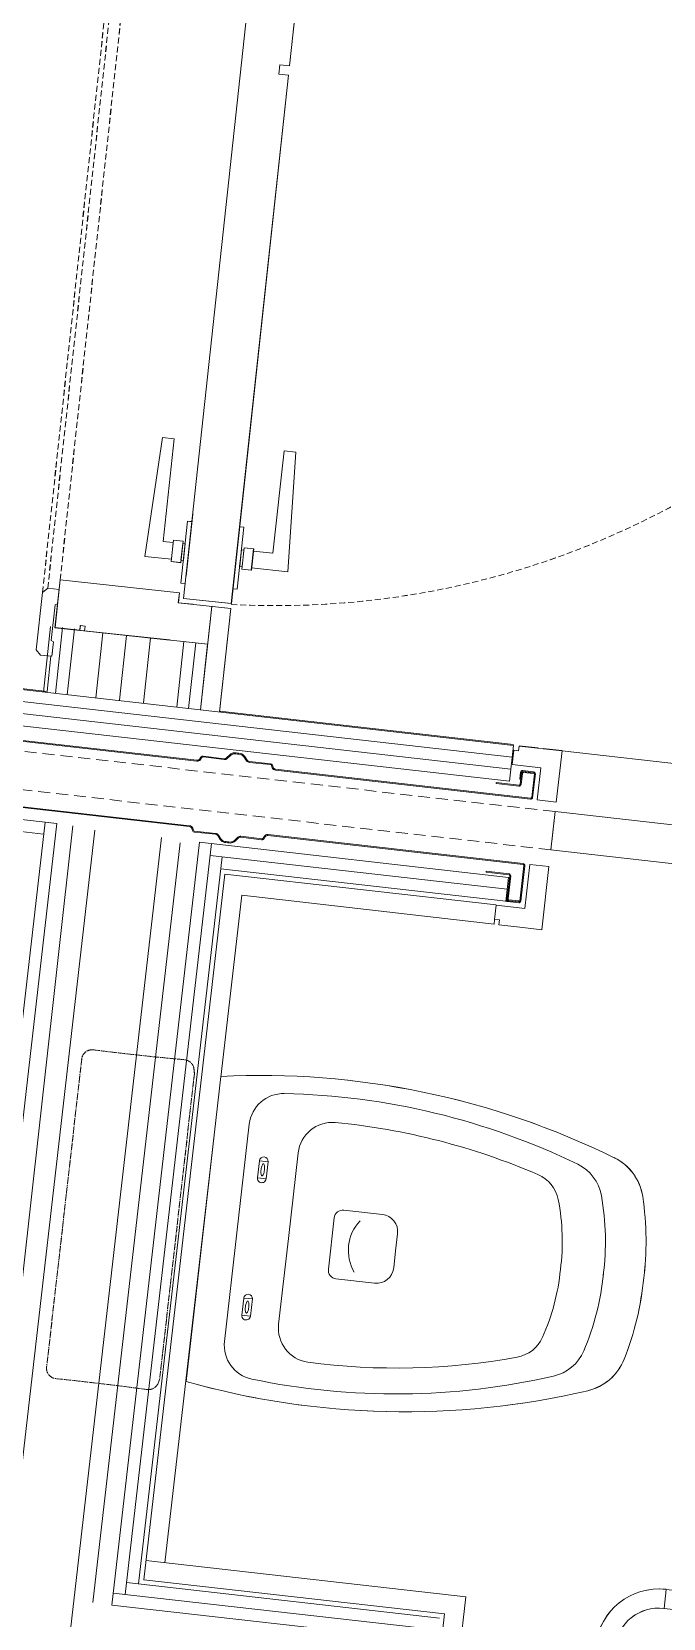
# Model space of a CAD drawing. Header units: millimetres. Extents: x 26282 to 30760, y 1404 to 4574.
# Drawn here: x 29844.5 to 29910.3, y 3855.5 to 4020.9 of the extents above; entities that cross this region are included whole.
import ezdxf

# ---------------------------------------------------------------- set-up
doc = ezdxf.new("R2010")
doc.units = ezdxf.units.MM
doc.header["$LTSCALE"] = 0.25
doc.set_wipeout_variables(frame=1)
doc.linetypes.add('HIDDEN', pattern=[0.375, 0.25, -0.125])
doc.linetypes.add('HIDDEN2', pattern=[4.7625, 3.175, -1.5875])
for name, color, linetype, lineweight in [('(YP-ZC) A-L-HIDDEN', 145, 'HIDDEN', 13), ('(YP-ZC) A-LW13', 148, 'Continuous', 13), ('AB-DUV', 4, 'Continuous', 50), ('DOOR HANDLE (3RDF)', 17, 'Continuous', 15), ('DOOR-INT (3RDF)', 157, 'Continuous', 15), ('FURNITURE (3RDF)', 43, 'Continuous', 20), ('GYPSIUM BOARD (3RDF)', 97, 'Continuous', 20), ('HIDDEN (3RDF)', 145, 'HIDDEN', 13), ('ID-ALCIPAN', 124, 'Continuous', 20), ('ID-HATCH', 252, 'Continuous', 18), ('METAL (3RDF)', 171, 'Continuous', 15), ('SANITARY (3RDF)', 153, 'Continuous', 20), ('SANITARY-ACCESSORIES(3RDF)', 2, 'Continuous', 9), ('WALLPAPER (3RDF)', 63, 'Continuous', 13), ('WOOD (3RDF)', 45, 'Continuous', 15)]:
    doc.layers.add(name, color=color, linetype=linetype, lineweight=lineweight)
doc.layers.add('WALL COVERING_MARBLE (3RDF)', color=246, linetype='Continuous')
doc.linetypes.add('BATTING', pattern='A,0.0001,-0.1,[134,ltypeshp.shx,S=0.1,R=0,X=-0.1,Y=0],-0.2,[134,ltypeshp.shx,S=0.1,R=180,X=0.1,Y=0],-0.1', length=0.4001)

# ---------------------------------------------------------------- blocks, each defined once
blk = doc.blocks.new('ZERGTEZTY')
at = {"layer": 'SANITARY-ACCESSORIES(3RDF)'}
for p, q in [((12647.41, 1641.18), (12642.41, 1641.18)), ((12642.66, 1640.93), (12642.81, 1640.93)), ((12647.02, 1640.93), (12642.81, 1640.93)), ((12642.97, 1640.85), (12643.35, 1640.26)), ((12646.85, 1640.85), (12646.47, 1640.26)), ((12647.16, 1640.93), (12647.02, 1640.93)), ((12682.41, 1641.18), (12687.41, 1641.18)), ((12682.41, 1641.18), (12687.41, 1641.18)), ((12682.66, 1640.93), (12682.81, 1640.93)), ((12682.66, 1640.93), (12682.81, 1640.93)), ((12682.81, 1640.93), (12687.02, 1640.93)), ((12682.81, 1640.93), (12687.02, 1640.93)), ((12682.97, 1640.85), (12683.35, 1640.26)), ((12686.85, 1640.85), (12686.47, 1640.26)), ((12687.16, 1640.93), (12687.02, 1640.93)), ((12687.16, 1640.93), (12687.02, 1640.93)), ((12643.52, 1640.18), (12644.41, 1640.18)), ((12646.16, 1640.18), (12643.66, 1640.18)), ((12643.91, 1640.18), (12643.91, 1638.83)), ((12646.31, 1640.18), (12644.41, 1640.18)), ((12645.91, 1640.18), (12645.91, 1638.83)), ((12683.52, 1640.18), (12685.41, 1640.18)), ((12683.66, 1640.18), (12686.16, 1640.18)), ((12683.91, 1640.18), (12683.91, 1638.83)), ((12686.31, 1640.18), (12685.41, 1640.18)), ((12685.91, 1640.18), (12685.91, 1638.83)), ((12650.56, 1634.18), (12650.56, 1632.18)), ((12650.56, 1634.18), (12679.26, 1634.18)), ((12679.26, 1634.18), (12679.26, 1632.18)), ((12679.26, 1634.18), (12679.26, 1632.18)), ((12650.56, 1632.18), (12679.26, 1632.18))]:
    blk.add_line(p, q, dxfattribs=at)
for centre, radius, start, end in [((12642.66, 1641.18), 0.25, 179.9982, 269.9982), ((12642.81, 1640.73), 0.2, 35.5359, 89.9982), ((12647.02, 1640.73), 0.2, 89.9982, 144.4605), ((12647.16, 1641.18), 0.25, 269.9982, 359.9982), ((12682.66, 1641.18), 0.25, 179.9982, 269.9982), ((12682.66, 1641.18), 0.25, 179.9982, 269.9982), ((12682.81, 1640.73), 0.2, 35.5359, 89.9982), ((12682.81, 1640.73), 0.2, 35.5359, 89.9982), ((12687.02, 1640.73), 0.2, 89.9982, 144.4605), ((12687.02, 1640.73), 0.2, 89.9982, 144.4605), ((12687.16, 1641.18), 0.25, 269.9982, 359.9982), ((12687.16, 1641.18), 0.25, 269.9982, 359.9982), ((12643.52, 1640.38), 0.2, 215.5359, 269.9982), ((12650.56, 1638.83), 6.65, 179.9982, 269.9982), ((12650.56, 1638.83), 4.65, 179.9982, 269.9982), ((12646.31, 1640.38), 0.2, 269.9982, 324.4605), ((12679.26, 1638.83), 4.65, 269.9982, 359.9982), ((12679.26, 1638.83), 6.65, 269.9982, 359.9982), ((12683.52, 1640.38), 0.2, 215.5359, 269.9982), ((12686.31, 1640.38), 0.2, 269.9982, 324.4605)]:
    blk.add_arc(centre, radius, start, end, dxfattribs=at)
blk = doc.blocks.new('A$C3AC107B1')
at = {"layer": 'SANITARY-ACCESSORIES(3RDF)', "rotation": 270}
blk.add_blockref('ZERGTEZTY', (-1639.78, 12699.59), dxfattribs=at)
blk = doc.blocks.new('KAPI-11')
at = {"color": 252}
for p, q in [((-31.67, 2), (-38.17, 2, 0)), ((-32.47, -3), (-38.97, -3))]:
    blk.add_line(p, q, dxfattribs=at)
at = {"color": 252, "linetype": 'HIDDEN', "ltscale": 10}
blk.add_arc((46.59, 1.69, 0), 87.32, 183.0774, 263.0445, dxfattribs=at)
at = {"layer": 'DOOR HANDLE (3RDF)', "color": 252}
for p, q in [((-36.59, 6.5, 0), (-24.09, 6, 0)), ((-36.59, 3.7, 0), (-36.59, 6.5, 0)), ((-24.09, 4.75), (-24.09, 6, 0)), ((-34.59, 3.7, 0), (-36.84, 3.7, 0)), ((-34.84, 3.7, 0), (-36.59, 3.7, 0)), ((-24.09, 4.75), (-34.84, 4.75, 0)), ((-34.84, 4.75, 0), (-34.84, 3.7, 0)), ((-38.97, 2, 0), (-38.97, 2.45, 0)), ((-38.97, 2.45, 0), (-32.47, 2.45, 0)), ((-32.47, 2.45, 0), (-32.47, 2, 0)), ((-38.97, -3), (-38.97, -3.45)), ((-32.47, -3.45), (-32.47, -3)), ((-38.97, -3.45), (-32.47, -3.45)), ((-34.59, -4.7), (-36.84, -4.7)), ((-36.59, -4.7), (-36.59, -8.5)), ((-34.84, -4.7), (-36.59, -4.7)), ((-34.84, -6.75), (-34.84, -4.7)), ((-36.59, -8.5), (-24.09, -8)), ((-24.09, -6.75), (-34.84, -6.75)), ((-24.09, -8), (-24.09, -6.75))]:
    blk.add_line(p, q, dxfattribs=at)
at = {"layer": 'DOOR HANDLE (3RDF)', "color": 252, "elevation": 0}
for points in [[(-34.59, 3.7), (-34.59, 2.7), (-36.84, 2.7), (-36.84, 3.7)], [(-34.59, -4.7), (-34.59, -3.7), (-36.84, -3.7), (-36.84, -4.7)]]:
    blk.add_lwpolyline(points, dxfattribs=at)
for points in [[(-36.59, 2.45), (-36.59, 2.7), (-34.84, 2.7), (-34.84, 2.45)], [(-36.59, -3.45), (-36.59, -3.7), (-34.84, -3.7), (-34.84, -3.45)]]:
    blk.add_lwpolyline(points, close=True, dxfattribs=at)
at = {"layer": 'GYPSIUM BOARD (3RDF)', "ltscale": 0.25, "elevation": 0}
blk.add_lwpolyline([(-44.98, 3), (-44.98, 14.9)], dxfattribs=at)
at = {"layer": 'HIDDEN (3RDF)', "ltscale": 10, "elevation": 0}
for points in [[(-41.48, 16.69), (41.52, 16.69)], [(-40.98, 16.19), (41.02, 16.19)], [(-39.98, 15), (40.02, 15)]]:
    blk.add_lwpolyline(points, dxfattribs=at)
at = {"layer": 'WOOD (3RDF)', "ltscale": 0.25}
for p, q in [((-47.48, 16.69, 0), (-47.98, 16.19, 0)), ((-41.48, 16.69, 0), (-47.48, 16.69, 0)), ((-41.48, 16.69, 0), (-40.98, 16.19, 0)), ((-47.98, 16.19, 0), (-47.98, 15, 0)), ((-47.98, 15, 0), (-47.98, 15, 0)), ((-47.98, 15, 0), (-47.48, 15, 0)), ((-46.48, 15, 0), (-47.98, 15, 0)), ((-46.48, 15, 0), (-46.34, 15.25, 0)), ((-42.63, 15.25, 0), (-46.34, 15.25, 0)), ((-42.48, 15, 0), (-42.63, 15.25, 0)), ((-40.98, 15, 0), (-42.48, 15, 0)), ((-40.98, 15, 0), (-40.98, 16.19, 0))]:
    blk.add_line(p, q, dxfattribs=at)
at = {"layer": 'WOOD (3RDF)'}
for p, q in [((-39.98, 15, 0), (-44.98, 15, 0)), ((-44.98, 15, 0), (-44.98, 12.4, 0)), ((-39.98, 2.5, 0), (-39.98, 15, 0)), ((-44.98, 12.4, 0), (-44.48, 12.4, 0)), ((-44.48, 11.9, 0), (-44.98, 11.9, 0)), ((-44.98, 11.9, 0), (-44.98, -1, 0)), ((-44.48, 12.4, 0), (-44.48, 11.9, 0)), ((-41.02, 1, 0), (-41.02, 2.5, 0)), ((-41.02, 2.5, 0), (-39.98, 2.5, 0)), ((-40.52, 2, 0), (40.52, 2)), ((-40.52, -3, 0), (-40.52, 2, 0)), ((-41.02, -1, 0), (-51.87, -1, 0)), ((14.87, -3), (-40.52, -3, 0)), ((40.52, -3, 0), (15.87, -3))]:
    blk.add_line(p, q, dxfattribs=at)
at = {"layer": 'WOOD (3RDF)', "ltscale": 0.25, "elevation": 0}
for points in [[(-42.48, 15), (-40.98, 15)], [(14.87, -3), (14.87, -2), (15.87, -2), (15.87, -3)]]:
    blk.add_lwpolyline(points, dxfattribs=at)
at = {"layer": 'WOOD (3RDF)', "elevation": 0}
blk.add_lwpolyline([(-41.02, 2.5), (-41.02, -3), (-51.88, -3)], dxfattribs=at)
blk = doc.blocks.new('toilet-8')
at = {"linetype": 'HIDDEN2', "ltscale": 0.75}
for p, q in [((179.6, 146.9), (-179.6, 146.9)), ((177.8, 15.4), (-177.8, 15.3))]:
    blk.add_line(p, q, dxfattribs=at)
for centre, radius, start, end in [((-3287.8, 98.6), 3096.4, 358.6996, 0.6706), ((-179.6, 134.9), 12, 90, 180.4563), ((179.6, 134.9), 12, 359.5437, 90), ((3286.3, 98.6), 3094.9, 179.3293, 181.2997), ((-180, 28.3), 12.2, 180, 258.5511), ((180, 28.4), 12.2, 281.4485, 0)]:
    blk.add_arc(centre, radius, start, end, dxfattribs=at)
at = {"ltscale": 0.75}
for start, end in [(257.5234, 257.8437), (282.1814, 282.5025)]:
    blk.add_arc((-0.2, 839.8), 843.4, start, end, dxfattribs=at)
blk.add_wipeout([(186.2, -249.7), (189.7, -191), (189.4, -132.2), (185.4, -73.6), (177.8, -15.3), (-177.8, -15.4), (-185.4, -73.7), (-189.4, -132.3), (-189.6, -191), (-186.2, -249.7), (-179.9, -302.6), (-168.2, -365.8), (-153.8, -422.7), (-135.7, -478.6), (-119.9, -502.6), (-94.8, -516.4), (-47, -525.7), (0, -528.2), (47, -525.7), (94.8, -516.4), (119.9, -502.6), (135.8, -478.6), (153.8, -422.7), (168.2, -365.7), (179, -308)])
for p, q in [((177.8, -15.3), (-177.8, -15.4)), ((126.6, -54.3), (-126.6, -54.3)), ((-94.2, -70.8), (-94.2, -80.8)), ((-74.2, -70.8), (-94.2, -70.8)), ((-94.2, -70.8), (-94.2, -80.8)), ((-74.2, -70.8), (-74.2, -80.8)), ((-74.2, -70.8), (-74.2, -80.8)), ((85.8, -70.8), (65.8, -70.8)), ((65.8, -70.8), (65.8, -80.8)), ((85.8, -70.8), (85.8, -80.8)), ((-74.2, -80.8), (-94.2, -80.8)), ((85.8, -80.8), (65.8, -80.8)), ((-99.8, -114.3), (0, -114.3)), ((99.8, -114.3), (0, -114.3)), ((30, -164.3), (-30, -164.3)), ((30, -164.3), (-30, -164.3)), ((-40, -174.3), (-40, -219.3)), ((-40, -174.3), (-40, -219.3)), ((40, -174.3), (40, -219.3)), ((40, -174.3), (40, -219.3)), ((-20, -239.3), (0, -239.3)), ((-20, -239.3), (0, -239.3)), ((20, -239.3), (0, -239.3)), ((20, -239.3), (0, -239.3))]:
    blk.add_line(p, q)
for points in [[(-84.2, -77.8, 0.029458), (-81.3, -77.6, 0.040147), (-79.2, -77.2, 0.081563), (-77.5, -76.4, 0.246563), (-77.2, -75.8, 0.246563), (-77.5, -75.2, 0.081563), (-79.2, -74.4, 0.040147), (-81.3, -74, 0.029458), (-84.2, -73.8, 0.029458), (-87.1, -74, 0.040147), (-89.1, -74.4, 0.081563), (-90.9, -75.2, 0.246563), (-91.2, -75.8, 0.246563), (-90.9, -76.4, 0.081563), (-89.1, -77.2, 0.040147), (-87.1, -77.6, 0.029458)], [(75.8, -77.8, 0.029458), (78.7, -77.6, 0.040147), (80.8, -77.2, 0.081563), (82.5, -76.4, 0.246563), (82.8, -75.8, 0.246563), (82.5, -75.2, 0.081563), (80.8, -74.4, 0.040147), (78.7, -74, 0.029458), (75.8, -73.8, 0.029458), (72.9, -74, 0.040147), (70.9, -74.4, 0.081563), (69.1, -75.2, 0.246563), (68.8, -75.8, 0.246563), (69.1, -76.4, 0.081563), (70.9, -77.2, 0.040147), (72.9, -77.6, 0.029458)]]:
    blk.add_lwpolyline(points, format="xyb", close=True)
for centre, radius, start, end in [((740.1, -165.6), 930.1, 170.7059, 199.665), ((-740.1, -165.6), 930.1, 340.335, 9.299), ((-126.6, -94.3), 40, 90, 174.699), ((126.6, -94.3), 40, 5.301, 90), ((-94.2, -75.8), 5, 90, 270), ((-74.2, -75.8), 5, 270, 90), ((65.8, -75.8), 5, 90, 270), ((85.8, -75.8), 5, 270, 90), ((646.4, -166), 816.3, 174.699, 199.4195), ((-646.4, -166), 816.3, 340.5805, 5.301), ((-99.8, -154.3), 40, 90, 177.9801), ((99.8, -154.3), 40, 2.0199, 90), ((646.4, -166), 786.3, 179.0431, 196.7797), ((-30, -174.3), 10, 90, 180), ((-30, -174.3), 10, 90, 180), ((30, -174.3), 10, 0, 90), ((30, -174.3), 10, 0, 90), ((-646.4, -166), 786.3, 343.2203, 0.9569), ((0, -234.5), 50, 53.1301, 126.8699), ((-20, -219.3), 20, 180, 270), ((-20, -219.3), 20, 180, 270), ((20, -219.3), 20, 270, 0), ((20, -219.3), 20, 270, 0), ((-68.1, -381.5), 40, 196.7797, 252.4588), ((68.1, -381.5), 40, 287.5412, 343.2203), ((-4.2, -179.2), 252.1, 252.4588, 270.9518), ((4.2, -179.2), 252.1, 269.0482, 287.5412), ((-76.3, -420.8), 50, 199.4195, 253.3801), ((76.3, -420.8), 50, 286.6199, 340.5805), ((-4.2, -179.2), 302.1, 253.3801, 270.9518), ((4.2, -179.2), 302.1, 269.0482, 286.6199), ((-79.2, -458.4), 60, 199.665, 254.9779), ((79.3, -458.4), 60, 285.0221, 340.335), ((-4.2, -178.7), 349.6, 254.9779, 270.9518), ((4.2, -178.7), 349.6, 269.0482, 285.0221)]:
    blk.add_arc(centre, radius, start, end)
blk = doc.blocks.new('A$C187D15ED')
at = {"layer": '(YP-ZC) A-L-HIDDEN', "ltscale": 20, "elevation": 0}
blk.add_lwpolyline([(10328.63, 3734.57), (10328.18, 3730.6), (10248.69, 3739.63), (10249.14, 3743.6)], close=True, dxfattribs=at)
at = {"layer": '(YP-ZC) A-LW13', "ltscale": 0.25}
blk.add_line((10283.24, 3746.18, 0), (10283.97, 3752.94, 0), dxfattribs=at)
blk.add_line((10283.24, 3746.18, 0), (10283.97, 3752.94, 0), dxfattribs=at)
at = {"layer": 'DOOR-INT (3RDF)', "ltscale": 0.25, "elevation": 0}
blk.add_lwpolyline([(10328.64, 3734.57), (10328.19, 3730.59), (10407.68, 3721.56), (10408.13, 3725.54)], close=True, dxfattribs=at)
at = {"layer": 'FURNITURE (3RDF)'}
blk.add_line((10329.36, 3740.9, 0), (10408.85, 3731.87, 0), dxfattribs=at)
blk.add_line((10329.36, 3740.9, 0), (10408.85, 3731.87, 0), dxfattribs=at)
at = {"layer": 'ID-ALCIPAN', "ltscale": 0.25}
for p, q in [((10324.29, 3741.48, 0), (10217.49, 3753.6, 0)), ((10275.32, 3747.04, 0), (10276.06, 3753.88, 0)), ((10276.56, 3746.9, 0), (10277.3, 3753.75, 0)), ((10277.8, 3746.76, 0), (10278.54, 3753.61, 0)), ((10324.15, 3740.24, 0), (10217.35, 3752.36, 0)), ((10289.2, 3745.46, 0), (10289.94, 3752.3, 0)), ((10290.44, 3745.32, 0), (10291.18, 3752.16, 0)), ((10291.68, 3745.18, 0), (10292.42, 3752.03, 0)), ((10324.01, 3739, 0), (10217.21, 3751.12, 0)), ((10323.87, 3737.75, 0), (10217.07, 3749.88, 0)), ((10324.29, 3741.48, 0), (10323.87, 3737.75, 0)), ((10275.33, 3732.24, 0), (10215.82, 3738.93, 0)), ((10276.72, 3733.34, 0), (10215.96, 3740.17, 0)), ((10323.78, 3727.72, 0), (10291.59, 3731.38, 0)), ((10323.64, 3726.48, 0), (10292.69, 3730, 0)), ((10323.5, 3725.24, 0), (10293.79, 3728.62, 0)), ((10282.59, 3653.12, 0), (10316.42, 3649.28, 0)), ((10283.97, 3654.22, 0), (10316.57, 3650.52, 0)), ((10282.45, 3651.88, 0), (10315.04, 3648.18, 0))]:
    blk.add_line(p, q, dxfattribs=at)
at = {"layer": 'ID-ALCIPAN', "ltscale": 0.25, "elevation": 0}
for points in [[(10323.5, 3725.22), (10323.78, 3727.7)], [(10323.64, 3726.46), (10323.5, 3725.22)]]:
    blk.add_lwpolyline(points, dxfattribs=at)
at = {"layer": 'ID-HATCH', "linetype": 'BATTING', "lineweight": 0, "ltscale": 4.5}
for p, q in [((10280.76, 3746.45, 0), (10281.49, 3753.21, 0)), ((10285.73, 3745.91, 0), (10286.46, 3752.67, 0))]:
    blk.add_line(p, q, dxfattribs=at)
at = {"layer": 'METAL (3RDF)', "elevation": 0}
for points in [[(10247.3, 3744.92), (10291.31, 3739.92, 0.288272), (10291.6, 3740.06), (10291.71, 3740.25, -0.291266), (10291.97, 3740.37), (10294.14, 3740.09, 0.224595), (10294.39, 3740.17), (10294.73, 3740.51, -0.199879), (10295.24, 3740.7, -0.041799), (10295.84, 3740.63, -0.199879), (10296.29, 3740.33), (10296.55, 3739.93, 0.224595), (10296.77, 3739.8), (10298.96, 3739.57, -0.291266), (10299.17, 3739.4), (10299.25, 3739.19, 0.288272), (10299.5, 3738.99), (10326.08, 3735.97, 0.414214), (10326.19, 3736.06), (10326.47, 3738.51, 0.414214), (10326.38, 3738.63), (10325.24, 3738.76, 0.414214), (10325.13, 3738.67), (10325.05, 3737.95), (10324.95, 3737.96), (10325.03, 3738.68, -0.414214), (10325.25, 3738.85), (10326.39, 3738.72, -0.414214), (10326.57, 3738.5), (10326.29, 3736.04, -0.414214), (10326.07, 3735.87), (10299.49, 3738.89, -0.288272), (10299.15, 3739.15), (10299.08, 3739.37, 0.291266), (10298.95, 3739.47), (10296.76, 3739.7, -0.224595), (10296.47, 3739.87), (10296.21, 3740.27, 0.199879), (10295.82, 3740.53, 0.041799), (10295.23, 3740.6, 0.199879), (10294.8, 3740.43), (10294.46, 3740.1, -0.224595), (10294.13, 3740), (10291.95, 3740.27, 0.291266), (10291.8, 3740.19), (10291.68, 3740, -0.288272), (10291.3, 3739.82), (10247.29, 3744.82, 0.414214)], [(10247.3, 3744.92), (10291.31, 3739.92, 0.288272), (10291.6, 3740.06), (10291.71, 3740.25, -0.291266), (10291.97, 3740.37), (10294.14, 3740.09, 0.224595), (10294.39, 3740.17), (10294.73, 3740.51, -0.199879), (10295.24, 3740.7, -0.041799), (10295.84, 3740.63, -0.199879), (10296.29, 3740.33), (10296.55, 3739.93, 0.224595), (10296.77, 3739.8), (10298.96, 3739.57, -0.291266), (10299.17, 3739.4), (10299.25, 3739.19, 0.288272), (10299.5, 3738.99), (10326.08, 3735.97, 0.414214), (10326.19, 3736.06), (10326.47, 3738.51, 0.414214), (10326.38, 3738.63), (10325.24, 3738.76, 0.414214), (10325.13, 3738.67), (10325.05, 3737.95), (10324.95, 3737.96), (10325.03, 3738.68, -0.414214), (10325.25, 3738.85), (10326.39, 3738.72, -0.414214), (10326.57, 3738.5), (10326.29, 3736.04, -0.414214), (10326.07, 3735.87), (10299.49, 3738.89, -0.288272), (10299.15, 3739.15), (10299.08, 3739.37, 0.291266), (10298.95, 3739.47), (10296.76, 3739.7, -0.224595), (10296.47, 3739.87), (10296.21, 3740.27, 0.199879), (10295.82, 3740.53, 0.041799), (10295.23, 3740.6, 0.199879), (10294.8, 3740.43), (10294.46, 3740.1, -0.224595), (10294.13, 3740), (10291.95, 3740.27, 0.291266), (10291.8, 3740.19), (10291.68, 3740, -0.288272), (10291.3, 3739.82), (10247.29, 3744.82, 0.414214)], [(10246.52, 3738.01), (10290.52, 3733.01, -0.288272), (10290.77, 3732.81), (10290.85, 3732.6, 0.291266), (10291.06, 3732.43), (10293.25, 3732.21, -0.224595), (10293.47, 3732.07), (10293.73, 3731.67, 0.199879), (10294.18, 3731.37, 0.041799), (10294.78, 3731.3, 0.199879), (10295.29, 3731.5), (10295.63, 3731.83, -0.224595), (10295.88, 3731.91), (10298.05, 3731.64, 0.291266), (10298.31, 3731.75), (10298.43, 3731.94, -0.288272), (10298.71, 3732.08), (10325.29, 3729.06, -0.414214), (10325.38, 3728.95), (10324.96, 3725.25, -0.414214), (10324.85, 3725.16), (10323.71, 3725.29, -0.414214), (10323.62, 3725.4), (10323.7, 3726.12), (10323.6, 3726.13), (10323.52, 3725.41, 0.414214), (10323.7, 3725.19), (10324.84, 3725.06, 0.414214), (10325.06, 3725.24), (10325.48, 3728.94, 0.414214), (10325.31, 3729.16), (10298.72, 3732.18, 0.288272), (10298.34, 3732), (10298.22, 3731.81, -0.291266), (10298.07, 3731.73), (10295.89, 3732.01, 0.224595), (10295.57, 3731.9), (10295.22, 3731.57, -0.199879), (10294.79, 3731.4, -0.041799), (10294.2, 3731.47, -0.199879), (10293.81, 3731.73), (10293.55, 3732.13, 0.224595), (10293.26, 3732.31), (10291.07, 3732.53, -0.291266), (10290.94, 3732.64), (10290.87, 3732.85, 0.288272), (10290.53, 3733.11), (10246.53, 3738.11, -0.414214)]]:
    blk.add_lwpolyline(points, format="xyb", dxfattribs=at)
for points in [[(10325.08, 3737.41), (10325.22, 3738.56, -0.414214), (10325.33, 3738.64), (10326.37, 3738.53), (10326.38, 3738.63), (10325.34, 3738.74, 0.414214), (10325.12, 3738.57), (10324.99, 3737.42, -0.414214), (10324.87, 3737.33), (10322.49, 3737.6), (10322.48, 3737.5), (10324.86, 3737.23, 0.414214)], [(10325.08, 3737.41), (10325.22, 3738.56, -0.414214), (10325.33, 3738.64), (10326.37, 3738.53), (10326.38, 3738.63), (10325.34, 3738.74, 0.414214), (10325.12, 3738.57), (10324.99, 3737.42, -0.414214), (10324.87, 3737.33), (10322.49, 3737.6), (10322.48, 3737.5), (10324.86, 3737.23, 0.414214)], [(10324, 3727.88), (10323.73, 3725.49, 0.414214), (10323.82, 3725.38), (10324.86, 3725.26), (10324.85, 3725.16), (10323.81, 3725.28, -0.414214), (10323.63, 3725.5), (10323.9, 3727.89, 0.414214), (10323.81, 3728), (10321.43, 3728.27), (10321.44, 3728.37), (10323.83, 3728.1, -0.414214)]]:
    blk.add_lwpolyline(points, format="xyb", close=True, dxfattribs=at)
at = {"layer": 'WALL COVERING_MARBLE (3RDF)'}
for p, q in [((10326.87, 3741.19, 0), (10324.89, 3741.41, 0)), ((10329.36, 3740.9, 0), (10327.37, 3741.13, 0))]:
    blk.add_line(p, q, dxfattribs=at)
at = {"layer": 'WALL COVERING_MARBLE (3RDF)', "lineweight": 0}
for p, q in [((10322.5, 3724.85, 0), (10294.23, 3728.06, 0)), ((10322.27, 3722.86, 0), (10295.99, 3725.85, 0)), ((10286, 3656.51, 0), (10319.33, 3652.72, 0)), ((10285.77, 3654.52, 0), (10317.12, 3650.96, 0)), ((10319.33, 3652.72, 0), (10308.89, 3560.84, 0)), ((10317.12, 3650.96, 0), (10306.68, 3559.12, 0))]:
    blk.add_line(p, q, dxfattribs=at)
at = {"layer": 'WALL COVERING_MARBLE (3RDF)', "lineweight": 0, "elevation": 0}
blk.add_lwpolyline([(10322.33, 3723.34), (10322.27, 3722.84)], dxfattribs=at)
at = {"layer": 'WALLPAPER (3RDF)'}
for p, q in [((10275.7, 3747.1, 0), (10220.48, 3753.36, 0)), ((10275.7, 3747.1, 0), (10276.09, 3750.77, 0)), ((10324.3, 3741.58, 0), (10293.68, 3745.05, 0))]:
    blk.add_line(p, q, dxfattribs=at)
at = {"layer": 'WOOD (3RDF)'}
for p, q in [((10324.33, 3740.97, 0), (10324.83, 3740.92, 0)), ((10324.33, 3740.97, 0), (10324.83, 3740.92, 0)), ((10328.75, 3735.56, 0), (10329.36, 3740.9, 0)), ((10328.75, 3735.56, 0), (10329.36, 3740.9, 0)), ((10326, 3729.08, 0), (10325.48, 3724.49, 0)), ((10327.99, 3728.86, 0), (10327.24, 3722.27, 0)), ((10325.48, 3724.49, 0), (10322.5, 3724.83, 0)), ((10322.33, 3723.34, 0), (10322.82, 3723.28, 0)), ((10325.25, 3722.5, 0), (10322.77, 3722.78, 0))]:
    blk.add_line(p, q, dxfattribs=at)
at = {"layer": 'WOOD (3RDF)', "elevation": 0}
for points in [[(10324.33, 3740.97), (10324.16, 3739.48), (10327.14, 3739.14), (10326.76, 3735.79)], [(10324.33, 3740.97), (10324.16, 3739.48), (10327.14, 3739.14), (10326.76, 3735.79)], [(10324.83, 3740.92), (10324.89, 3741.41)], [(10324.83, 3740.92), (10324.89, 3741.41)], [(10329.36, 3740.9), (10324.89, 3741.41)], [(10329.36, 3740.9), (10324.89, 3741.41)], [(10326.76, 3735.79), (10328.75, 3735.56)], [(10326.76, 3735.79), (10328.75, 3735.56)], [(10326, 3729.08), (10327.99, 3728.86)], [(10322.33, 3723.34), (10322.5, 3724.83)], [(10322.82, 3723.28), (10322.77, 3722.78)], [(10325.25, 3722.5), (10327.24, 3722.27)]]:
    blk.add_lwpolyline(points, dxfattribs=at)
at = {"layer": 'DOOR-INT (3RDF)', "rotation": 83.84059090530049}
blk.add_blockref('KAPI-11', (10296.26, 3796.86, 0), dxfattribs=at)
at = {"layer": 'DOOR-INT (3RDF)', "xscale": -1, "rotation": 83.51685449552494}
blk.add_blockref('A$C3AC107B1', (10388.06, 3640.43, 0), dxfattribs=at)
at = {"layer": 'SANITARY (3RDF)', "linetype": 'Continuous', "lineweight": 5, "xscale": 0.0899999999999999, "yscale": 0.0899999999999999, "zscale": 0.0899999999999999, "rotation": 83.50125062345866}
blk.add_blockref('toilet-8', (10290.61, 3691.24, 0), dxfattribs=at)
at = {"layer": 'ID-ALCIPAN', "ltscale": 0.25}
for p, q in [((10251, 3520.39, 0), (10275.48, 3733.48, 0)), ((10252.24, 3520.25, 0), (10276.72, 3733.34, 0)), ((10282.45, 3651.88, 0), (10291.59, 3731.38, 0)), ((10283.83, 3652.98, 0), (10292.84, 3731.24, 0)), ((10285.21, 3654.08, 0), (10293.94, 3729.86, 0))]:
    blk.add_line(p, q, dxfattribs=at)
at = {"layer": 'ID-HATCH', "linetype": 'BATTING', "lineweight": 0, "ltscale": 4.5}
for p, q in [((10224.54, 3251.57, 0), (10278.39, 3733.08, 0)), ((10289.57, 3731.33, 0), (10280.47, 3652.14, 0))]:
    blk.add_line(p, q, dxfattribs=at)
at = {"layer": 'METAL (3RDF)'}
for p, q in [((10263.12, 3579.88, 0), (10280.67, 3732.65, 0)), ((10263.12, 3579.88, 0), (10280.67, 3732.65, 0)), ((10278.02, 3648.39, 0), (10287.62, 3731.87, 0))]:
    blk.add_line(p, q, dxfattribs=at)
at = {"layer": 'WALL COVERING_MARBLE (3RDF)', "lineweight": 0}
for p, q in [((10285.77, 3654.52, 0), (10294.23, 3728.06, 0)), ((10287.98, 3656.28, 0), (10295.99, 3725.85, 0))]:
    blk.add_line(p, q, dxfattribs=at)

msp = doc.modelspace()

# ---------------------------------------------------------------- block references
at = {"layer": 'AB-DUV', "ltscale": 100}
msp.add_blockref('A$C187D15ED', (19570.424, 205.028, 5.126), dxfattribs=at)

# ---------------------------------------------------------------- next in the draw order: linework, layer by layer
at = {"layer": 'DOOR HANDLE (3RDF)', "color": 252}
for p, q in [((29856.291, 3966.205, 5.126), (29858.13, 3978.579, 5.126)), ((29859.372, 3978.445, 5.126), (29858.13, 3978.579, 5.126)), ((29859.372, 3978.445, 5.126), (29858.219, 3967.757, 5.126)), ((29870.806, 3977.211, 5.126), (29869.652, 3966.523, 5.126)), ((29872.049, 3977.077, 5.126), (29870.806, 3977.211, 5.126)), ((29871.205, 3964.595, 5.126), (29872.049, 3977.077, 5.126)), ((29860.063, 3963.409, 5.126), (29860.76, 3969.871, 5.126)), ((29860.76, 3969.871, 5.126), (29861.208, 3969.823, 5.126)), ((29865.929, 3962.776, 5.126), (29866.626, 3969.238, 5.126)), ((29866.626, 3969.238, 5.126), (29866.179, 3969.286, 5.126)), ((29858.219, 3967.757, 5.126), (29859.263, 3967.644, 5.126)), ((29859.29, 3967.893, 5.126), (29859.048, 3965.656, 5.126)), ((29859.263, 3967.644, 5.126), (29859.075, 3965.904, 5.126)), ((29867.641, 3966.991, 5.126), (29867.4, 3964.754, 5.126)), ((29859.075, 3965.904, 5.126), (29856.291, 3966.205, 5.126)), ((29867.614, 3966.743, 5.126), (29867.427, 3965.003, 5.126)), ((29869.652, 3966.523, 5.126), (29867.614, 3966.743, 5.126)), ((29867.427, 3965.003, 5.126), (29871.205, 3964.595, 5.126)), ((29860.51, 3963.36, 5.126), (29860.063, 3963.409, 5.126)), ((29865.482, 3962.824, 5.126), (29865.929, 3962.776, 5.126))]:
    msp.add_line(p, q, dxfattribs=at)
at = {"layer": 'DOOR HANDLE (3RDF)', "color": 252, "elevation": 5.126}
for points in [[(29859.29, 3967.893), (29860.284, 3967.785), (29860.042, 3965.548), (29859.048, 3965.656)], [(29867.641, 3966.991), (29866.647, 3967.099), (29866.405, 3964.862), (29867.4, 3964.754)]]:
    msp.add_lwpolyline(points, dxfattribs=at)
for points in [[(29860.318, 3965.77), (29860.069, 3965.797), (29860.257, 3967.537), (29860.506, 3967.51)], [(29866.184, 3965.137), (29866.432, 3965.11), (29866.62, 3966.85), (29866.372, 3966.877)]]:
    msp.add_lwpolyline(points, close=True, dxfattribs=at)
at = {"layer": 'DOOR-INT (3RDF)', "color": 252}
for p, q in [((29861.293, 3970.614, 5.126), (29860.596, 3964.152, 5.126)), ((29866.179, 3969.286, 5.126), (29865.482, 3962.824, 5.126))]:
    msp.add_line(p, q, dxfattribs=at)
at = {"layer": 'DOOR-INT (3RDF)', "color": 252, "linetype": 'HIDDEN', "ltscale": 10}
msp.add_arc((29870.001, 4048.39, 5.126), 87.32, 266.918, 346.88509, dxfattribs=at)
at = {"layer": 'GYPSIUM BOARD (3RDF)', "ltscale": 0.25, "elevation": 5.126}
msp.add_lwpolyline([(29858.871, 3957.487), (29847.039, 3958.763)], dxfattribs=at)
at = {"layer": 'HIDDEN (3RDF)', "ltscale": 10, "elevation": 5.126}
for points in [[(29845.635, 3962.435), (29854.541, 4044.956)], [(29846.186, 3962.879), (29854.984, 4044.405)], [(29847.476, 3963.744), (29856.06, 4043.282)]]:
    msp.add_lwpolyline(points, dxfattribs=at)
at = {"layer": 'SANITARY (3RDF)', "linetype": 'HIDDEN2', "ltscale": 0.75}
msp.add_line((29849.73, 3913.823, 5.126), (29846.07, 3881.699, 5.126), dxfattribs=at)
for centre, radius, start, end in [((29850.803, 3913.7, 5.126), 1.08, 83.04491, 173.50125), ((29885.696, 4191.133, 5.126), 278.539, 262.83053, 264.80094), ((29847.143, 3881.577, 5.126), 1.08, 173.50125, 263.95759), ((29818.731, 3603.267, 5.126), 278.677, 82.20084, 84.1718), ((29856.673, 3880.46, 5.126), 1.101, 263.50125, 342.0523)]:
    msp.add_arc(centre, radius, start, end, dxfattribs=at)
at = {"layer": 'SANITARY (3RDF)', "ltscale": 0.75}
msp.add_arc((29785.939, 3904.802, 5.126), 75.906, 341.02464, 341.34497, dxfattribs=at)
at = {"layer": 'SANITARY-ACCESSORIES(3RDF)'}
for radius in [6.65, 4.65]:
    msp.add_arc((29909.879, 3851.941, 5.126), radius, 83.51864, 173.51864, dxfattribs=at)
at = {"layer": 'WOOD (3RDF)'}
for p, q in [((29860.344, 3961.819, 5.126), (29869.038, 4042.385, 5.126)), ((29874.01, 4041.848, 5.126), (29871.365, 4017.342, 5.126)), ((29871.258, 4016.348, 5.126), (29865.315, 3961.283, 5.126)), ((29847.477, 3963.746, 5.126), (29846.94, 3958.774, 5.126)), ((29859.904, 3962.402, 5.126), (29847.476, 3963.744, 5.126)), ((29859.793, 3961.376, 5.126), (29859.904, 3962.402, 5.126)), ((29861.285, 3961.215, 5.126), (29859.793, 3961.376, 5.126)), ((29865.315, 3961.283, 5.126), (29860.344, 3961.819, 5.126)), ((29863.273, 3961, 5.126), (29862.108, 3950.208, 5.126)), ((29846.94, 3958.774, 5.126), (29849.525, 3958.495, 5.126)), ((29849.525, 3958.495, 5.126), (29849.579, 3958.992, 5.126)), ((29849.579, 3958.992, 5.126), (29850.076, 3958.939, 5.126)), ((29850.076, 3958.939, 5.126), (29850.022, 3958.441, 5.126)), ((29850.022, 3958.441, 5.126), (29862.847, 3957.055, 5.126))]:
    msp.add_line(p, q, dxfattribs=at)
at = {"layer": 'WOOD (3RDF)', "ltscale": 0.25}
for p, q in [((29845.635, 3962.435, 5.126), (29844.992, 3956.47, 5.126)), ((29845.635, 3962.435, 5.126), (29846.186, 3962.879, 5.126)), ((29847.369, 3962.751, 5.126), (29846.186, 3962.879, 5.126)), ((29847.369, 3962.751, 5.126), (29847.208, 3961.26, 5.126)), ((29846.944, 3961.143, 5.126), (29846.546, 3957.453, 5.126)), ((29847.208, 3961.26, 5.126), (29846.944, 3961.143, 5.126)), ((29846.779, 3957.283, 5.126), (29846.546, 3957.453, 5.126)), ((29846.779, 3957.283, 5.126), (29846.618, 3955.791, 5.126)), ((29844.992, 3956.47, 5.126), (29845.435, 3955.919, 5.126)), ((29845.435, 3955.919, 5.126), (29846.618, 3955.791, 5.126)), ((29846.618, 3955.791, 5.126), (29846.672, 3956.289, 5.126)), ((29846.618, 3955.791, 5.126), (29846.618, 3955.791, 5.126))]:
    msp.add_line(p, q, dxfattribs=at)
at = {"layer": 'WOOD (3RDF)', "ltscale": 0.25, "elevation": 5.126}
for points in [[(29871.258, 4016.348), (29870.263, 4016.455), (29870.371, 4017.449), (29871.365, 4017.342)], [(29847.208, 3961.26), (29847.369, 3962.751)]]:
    msp.add_lwpolyline(points, dxfattribs=at)
at = {"layer": 'WOOD (3RDF)', "elevation": 5.126}
msp.add_lwpolyline([(29859.793, 3961.376), (29865.262, 3960.786), (29864.096, 3949.983)], dxfattribs=at)

# ---------------------------------------------------------------- next in the draw order: wipeouts: each hides what was drawn before it
msp.add_wipeout([(29885.26, 3910.371), (29880.049, 3911.278), (29874.792, 3911.854), (29869.509, 3912.097), (29864.221, 3912.005), (29860.606, 3880.209), (29865.737, 3878.931), (29870.939, 3877.98), (29876.19, 3877.359), (29881.47, 3877.071), (29886.263, 3877.099), (29892.032, 3877.497), (29897.272, 3878.208), (29902.457, 3879.25), (29904.757, 3880.421), (29906.25, 3882.527), (29907.57, 3886.706), (29908.272, 3890.884), (29908.528, 3895.113), (29908.182, 3899.481), (29907.2, 3901.869), (29905.222, 3903.528), (29900.404, 3905.709), (29895.458, 3907.581), (29890.403, 3909.137)]).translate(0, 0, 5.126).dxf.layer = 'SANITARY (3RDF)'

# ---------------------------------------------------------------- next in the draw order: linework, layer by layer
at = {"layer": 'SANITARY (3RDF)', "linetype": 'HIDDEN2', "ltscale": 0.75}
msp.add_line((29861.472, 3912.318, 5.126), (29857.857, 3880.522, 5.126), dxfattribs=at)
at = {"layer": 'SANITARY (3RDF)'}
for p, q in [((29864.221, 3912.005, 5.126), (29860.606, 3880.209, 5.126)), ((29867.186, 3907.029, 5.126), (29864.607, 3884.393, 5.126)), ((29872.278, 3904.025, 5.126), (29871.261, 3895.1, 5.126)), ((29868.245, 3903.217, 5.126), (29868.041, 3901.428, 5.126)), ((29868.245, 3903.217, 5.126), (29869.139, 3903.115, 5.126)), ((29869.139, 3903.115, 5.126), (29868.935, 3901.326, 5.126)), ((29868.041, 3901.428, 5.126), (29868.935, 3901.326, 5.126)), ((29877.034, 3898.066, 5.126), (29881.058, 3897.607, 5.126)), ((29877.034, 3898.066, 5.126), (29881.058, 3897.607, 5.126)), ((29876.038, 3897.273, 5.126), (29875.427, 3891.908, 5.126)), ((29876.038, 3897.273, 5.126), (29875.427, 3891.908, 5.126)), ((29870.245, 3886.175, 5.126), (29871.261, 3895.1, 5.126)), ((29882.643, 3895.615, 5.126), (29882.439, 3893.827, 5.126)), ((29882.643, 3895.615, 5.126), (29882.439, 3893.827, 5.126)), ((29882.235, 3892.038, 5.126), (29882.439, 3893.827, 5.126)), ((29882.235, 3892.038, 5.126), (29882.439, 3893.827, 5.126)), ((29876.219, 3890.912, 5.126), (29880.243, 3890.453, 5.126)), ((29876.219, 3890.912, 5.126), (29880.243, 3890.453, 5.126)), ((29866.615, 3888.909, 5.126), (29866.411, 3887.121, 5.126)), ((29866.615, 3888.909, 5.126), (29867.509, 3888.807, 5.126)), ((29866.615, 3888.909, 5.126), (29867.509, 3888.807, 5.126)), ((29867.509, 3888.807, 5.126), (29867.305, 3887.019, 5.126)), ((29866.411, 3887.121, 5.126), (29867.305, 3887.019, 5.126)), ((29866.411, 3887.121, 5.126), (29867.305, 3887.019, 5.126))]:
    msp.add_line(p, q, dxfattribs=at)
at = {"layer": 'SANITARY (3RDF)', "elevation": 5.126}
for points in [[(29868.769, 3902.251, 0.0294582), (29868.783, 3902.51, 0.0401468), (29868.767, 3902.7, 0.0815629), (29868.711, 3902.863, 0.2465632), (29868.661, 3902.897, 0.2465632), (29868.605, 3902.876, 0.0815629), (29868.514, 3902.728, 0.0401468), (29868.456, 3902.547, 0.0294582), (29868.411, 3902.292, 0.0294582), (29868.397, 3902.033, 0.0401468), (29868.413, 3901.843, 0.0815629), (29868.469, 3901.679, 0.2465632), (29868.519, 3901.645, 0.2465632), (29868.575, 3901.667, 0.0815629), (29868.666, 3901.814, 0.0401468), (29868.724, 3901.996, 0.0294582)], [(29867.139, 3887.944, 0.0294582), (29867.153, 3888.202, 0.0401468), (29867.137, 3888.392, 0.0815629), (29867.081, 3888.556, 0.2465632), (29867.031, 3888.59, 0.2465632), (29866.975, 3888.568, 0.0815629), (29866.884, 3888.421, 0.0401468), (29866.826, 3888.24, 0.0294582), (29866.781, 3887.984, 0.0294582), (29866.767, 3887.725, 0.0401468), (29866.783, 3887.536, 0.0815629), (29866.839, 3887.372, 0.2465632), (29866.889, 3887.338, 0.2465632), (29866.945, 3887.36, 0.0815629), (29867.036, 3887.507, 0.0401468), (29867.094, 3887.688, 0.0294582)]]:
    msp.add_lwpolyline(points, format="xyb", close=True, dxfattribs=at)
at = {"layer": 'SANITARY (3RDF)', "linetype": 'HIDDEN2', "ltscale": 0.75}
msp.add_arc((29860.332, 3912.647, 5.126), 1.101, 4.94973, 83.50125, dxfattribs=at)
at = {"layer": 'SANITARY (3RDF)', "ltscale": 0.75}
msp.add_arc((29785.939, 3904.802, 5.126), 75.906, 5.68263, 6.00378, dxfattribs=at)
at = {"layer": 'SANITARY (3RDF)'}
for centre, radius, start, end in [((29868.31, 3828.393, 5.126), 83.712, 63.83622, 92.80026), ((29870.762, 3906.622, 5.126), 3.6, 88.80228, 173.50125), ((29869.302, 3836.77, 5.126), 73.467, 64.08172, 88.80228), ((29875.855, 3903.617, 5.126), 3.6, 85.52114, 173.50125), ((29869.302, 3836.77, 5.126), 70.767, 66.7216, 84.45812), ((29868.692, 3903.166, 5.126), 0.45, 353.50125, 173.50125), ((29899.447, 3898.8, 5.126), 4.5, 10.12119, 64.08172), ((29902.841, 3898.681, 5.126), 5.4, 8.52337, 63.83622), ((29868.488, 3901.377, 5.126), 0.45, 173.50125, 353.50125), ((29895.846, 3898.47, 5.126), 3.6, 11.04249, 66.7216), ((29877.11, 3894.813, 5.126), 22.69, 352.54946, 11.04249), ((29877.11, 3894.813, 5.126), 27.19, 352.54946, 10.12119), ((29877.065, 3894.818, 5.126), 31.464, 352.54946, 8.52337), ((29876.932, 3897.171, 5.126), 0.9, 83.50125, 173.50125), ((29876.932, 3897.171, 5.126), 0.9, 83.50125, 173.50125), ((29880.854, 3895.819, 5.126), 1.8, 353.50125, 83.50125), ((29880.854, 3895.819, 5.126), 1.8, 353.50125, 83.50125), ((29882.008, 3893.876, 5.126), 4.5, 136.63135, 210.37115), ((29876.321, 3891.806, 5.126), 0.9, 173.50125, 263.50125), ((29876.321, 3891.806, 5.126), 0.9, 173.50125, 263.50125), ((29880.447, 3892.242, 5.126), 1.8, 263.50125, 353.50125), ((29880.447, 3892.242, 5.126), 1.8, 263.50125, 353.50125), ((29877.024, 3894.064, 5.126), 22.69, 335.96001, 354.45304), ((29877.024, 3894.064, 5.126), 27.19, 336.88131, 354.45304), ((29876.98, 3894.069, 5.126), 31.464, 338.47913, 354.45304), ((29867.062, 3888.858, 5.126), 0.45, 353.50125, 173.50125), ((29866.858, 3887.07, 5.126), 0.45, 173.50125, 353.50125), ((29873.822, 3885.767, 5.126), 3.6, 173.50125, 261.48136), ((29868.184, 3883.985, 5.126), 3.6, 173.50125, 258.20022), ((29894.459, 3886.287, 5.126), 3.6, 280.2809, 335.96001), ((29882.471, 3952.376, 5.126), 70.767, 262.54438, 280.2809), ((29897.892, 3885.155, 5.126), 4.5, 282.92078, 336.88131), ((29901.227, 3884.508, 5.126), 5.4, 283.16628, 338.47913), ((29883.389, 3960.762, 5.126), 83.712, 254.2071, 283.16628), ((29882.471, 3952.376, 5.126), 73.467, 258.20022, 282.92078)]:
    msp.add_arc(centre, radius, start, end, dxfattribs=at)

doc.saveas('drawing.dxf')
